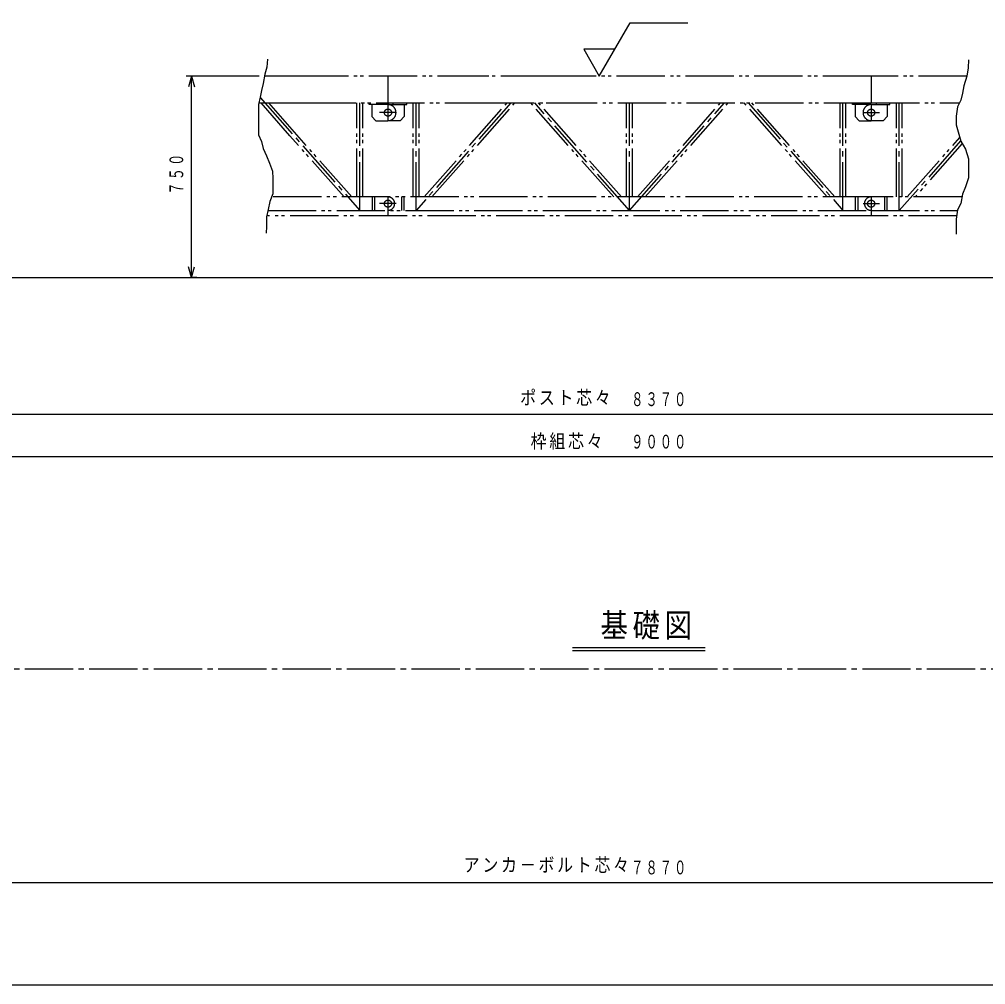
# Model space of a CAD drawing. Units: millimetres, scale not verified. Extents: x -7966 to 7694, y -5537 to 5506.
# Drawn here: x -3546 to 54, y -5537 to -1942 of the extents above; entities that cross this region are included whole.
import ezdxf

# ---------------------------------------------------------------- set-up
doc = ezdxf.new("R2010")
doc.units = ezdxf.units.MM
doc.header["$LTSCALE"] = 20
doc.linetypes.add('CHAIN2', pattern=[12, 9, -1, 1, -1])
doc.linetypes.add('DOUBLE_CHAIN2', pattern=[12.8, 9, -1, 0.6, -0.6, 0.6, -1])
doc.layers.add('0-0_1', color=1, linetype='Continuous')
doc.styles.add('ＭＳ ゴシック', font='')
doc.styles.get('ＭＳ ゴシック').set_extended_font_data('MS Gothic')

# ---------------------------------------------------------------- blocks, each defined once
blk = doc.blocks.new('D0')
at = {"layer": '0-0_1', "color": 4}
blk.add_line((11416.59, 2526.82), (3046.59, 2526.82), dxfattribs=at)
at = {"layer": '0-0_1', "color": 7, "insert": (7143.59, 2556.82), "char_height": 51.32, "attachment_point": 7, "style": 'ＭＳ ゴシック'}
blk.add_mtext('\\T1.17;\\W0.65;８３７０', dxfattribs=at)
blk = doc.blocks.new('D2')
at = {"layer": '0-0_1', "color": 4}
blk.add_line((11731.59, 2368.78), (2731.59, 2368.78), dxfattribs=at)
at = {"layer": '0-0_1', "color": 7, "insert": (7143.59, 2398.78), "char_height": 51.32, "attachment_point": 7, "style": 'ＭＳ ゴシック'}
blk.add_mtext('\\T1.17;\\W0.65;９０００', dxfattribs=at)
blk = doc.blocks.new('D4')
at = {"layer": '0-0_1', "color": 4}
for p, q in [((5757.09, 3786.66), (5485.55, 3786.66)), ((5505.55, 3786.66), (5494.84, 3746.66)), ((5505.55, 3786.66), (5516.27, 3746.66)), ((5505.55, 3036.66), (5494.84, 3076.66)), ((5505.55, 3036.66), (5516.27, 3076.66))]:
    blk.add_line(p, q, dxfattribs=at)
blk.add_lwpolyline([(5525.55, 3036.66), (5505.55, 3036.66), (5505.55, 3786.66)], dxfattribs=at)
at = {"layer": '0-0_1', "color": 7, "insert": (5475.55, 3345.66), "char_height": 51.32, "attachment_point": 7, "rotation": 90, "style": 'ＭＳ ゴシック'}
blk.add_mtext('\\T1.17;\\W0.65;７５０', dxfattribs=at)
blk = doc.blocks.new('D11')
at = {"layer": '0-0_1', "color": 4}
blk.add_line((3296.59, 782.85), (11166.59, 782.85), dxfattribs=at)
at = {"layer": '0-0_1', "color": 7, "insert": (7143.59, 812.85), "char_height": 51.32, "attachment_point": 7, "style": 'ＭＳ ゴシック'}
blk.add_mtext('\\T1.17;\\W0.65;７８７０', dxfattribs=at)

msp = doc.modelspace()

# ---------------------------------------------------------------- linework, layer by layer
at = {"layer": '0-0_1', "color": 4}
for p, q in [((-1269.75, -1955.35), (-1055.46, -1955.35)), ((-1485.71, -4281.79), (-991.33, -4281.79)), ((-1485.71, -4292.05), (-991.33, -4292.05))]:
    msp.add_line(p, q, dxfattribs=at)
at = {"layer": '0-0_1', "color": 2, "linetype": 'DOUBLE_CHAIN2'}
for p, q in [((-2172.63, -2153.34), (-2172.63, -2253.34)), ((-372.63, -2153.34), (-372.63, -2253.34)), ((-2288.48, -2603.34), (-2288.48, -2253.34)), ((-2266.78, -2603.34), (-2266.78, -2253.34)), ((-2192.63, -2259.34), (-2192.63, -2253.34)), ((-2152.63, -2259.34), (-2152.63, -2253.34)), ((-2078.48, -2603.34), (-2078.48, -2253.34)), ((-2056.78, -2603.34), (-2056.78, -2253.34)), ((-2037.94, -2603.34), (-1728.77, -2253.34)), ((-2008.98, -2603.34), (-1699.82, -2253.34)), ((-1331.27, -2603.34), (-1640.44, -2253.34)), ((-1302.32, -2603.34), (-1611.48, -2253.34)), ((-1283.48, -2603.34), (-1283.48, -2253.34)), ((-1261.78, -2603.34), (-1261.78, -2253.34)), ((-1242.94, -2603.34), (-933.77, -2253.34)), ((-1213.98, -2603.34), (-904.82, -2253.34)), ((-536.27, -2603.34), (-845.44, -2253.34)), ((-507.32, -2603.34), (-816.48, -2253.34)), ((-488.48, -2603.34), (-488.48, -2253.34)), ((-466.78, -2603.34), (-466.78, -2253.34)), ((-392.63, -2259.34), (-392.63, -2253.34)), ((-352.63, -2259.34), (-352.63, -2253.34)), ((-278.48, -2603.34), (-278.48, -2253.34)), ((-256.78, -2603.34), (-256.78, -2253.34)), ((-2127.63, -2319.34), (-2172.63, -2319.34)), ((-2112.63, -2304.34), (-2127.63, -2319.34)), ((-432.63, -2304.34), (-417.63, -2319.34)), ((-417.63, -2319.34), (-372.63, -2319.34)), ((-237.94, -2603.34), (-42.74, -2382.36)), ((-33.48, -2404.66), (-208.98, -2603.34)), ((-2231.63, -2603.34), (-2231.63, -2653.34)), ((-2222.63, -2603.34), (-2222.63, -2653.34)), ((-2122.63, -2603.34), (-2122.63, -2653.34)), ((-2113.63, -2603.34), (-2113.63, -2653.34)), ((-431.63, -2603.34), (-431.63, -2653.34)), ((-422.63, -2603.34), (-422.63, -2653.34)), ((-322.63, -2603.34), (-322.63, -2653.34)), ((-313.63, -2603.34), (-313.63, -2653.34)), ((-2172.63, -2653.34), (-2172.63, -2673.34)), ((-372.63, -2653.34), (-372.63, -2673.34)), ((-53.43, -2673.34), (-2619.66, -2673.34))]:
    msp.add_line(p, q, dxfattribs=at)
at = {"layer": '0-0_1', "color": 2, "linetype": 'CHAIN2'}
for p, q in [((-2648.62, -2233.35), (-2277.63, -2653.34)), ((-2277.63, -2653.34), (-2277.63, -2253.34)), ((-2172.63, -2259.34), (-2172.63, -2319.34)), ((-2067.63, -2653.34), (-2067.63, -2253.34)), ((-1272.63, -2653.34), (-1625.96, -2253.34)), ((-1272.63, -2653.34), (-1272.63, -2253.34)), ((-1272.63, -2653.34), (-919.29, -2253.34)), ((-830.96, -2253.34), (-477.63, -2653.34)), ((-477.63, -2653.34), (-477.63, -2253.34)), ((-372.63, -2259.34), (-372.63, -2319.34)), ((-2142.63, -2289.34), (-2204.42, -2289.34)), ((-402.63, -2289.34), (-340.83, -2289.34)), ((-2172.63, -2603.34), (-2172.63, -2653.34)), ((-372.63, -2603.34), (-372.63, -2653.34)), ((-2142.63, -2628.34), (-2204.42, -2628.34)), ((-402.63, -2628.34), (-340.83, -2628.34))]:
    msp.add_line(p, q, dxfattribs=at)
at = {"layer": '0-0_1', "color": 7}
msp.add_lwpolyline([(-7965.7, -5537.19), (7694.3, -5537.19), (7694.3, 5506.01), (-7965.7, 5506.01)], close=True, dxfattribs=at)
at = {"layer": '0-0_1', "color": 4}
msp.add_lwpolyline([(-1327.48, -2053.34), (-1442.95, -2053.34), (-1385.22, -2153.34), (-1269.75, -1955.35)], dxfattribs=at)
at = {"layer": '0-0_1', "color": 2, "linetype": 'DOUBLE_CHAIN2'}
for points in [[(-2621.73, -2090.26), (-2624.26, -2120.65), (-2631.86, -2145.98), (-2636.92, -2181.43), (-2643.25, -2206.76), (-2648.32, -2232.08), (-2654.65, -2258.67), (-2654.65, -2295.39), (-2654.65, -2321.99), (-2654.65, -2347.31), (-2654.65, -2372.64), (-2643.25, -2396.69), (-2636.92, -2423.29), (-2625.53, -2449.88), (-2614.13, -2477.74), (-2602.73, -2506.86), (-2601.47, -2534.72), (-2601.47, -2563.84), (-2601.47, -2591.7), (-2612.86, -2620.82), (-2619.19, -2649.95), (-2625.53, -2677.8), (-2625.53, -2713.26), (-2626.79, -2738.58)], [(-9.75, -2092.79), (-11.01, -2123.18), (-16.08, -2153.57), (-27.47, -2189.03), (-32.54, -2216.89), (-38.87, -2243.48), (-50.27, -2267.54), (-55.33, -2302.99), (-55.33, -2334.65), (-49, -2361.24), (-38.87, -2395.43), (-21.14, -2425.82), (-9.75, -2461.27), (-9.75, -2496.73), (-9.75, -2532.18), (-21.14, -2566.37), (-32.54, -2592.96), (-38.87, -2628.42), (-50.27, -2651.21), (-55.33, -2686.67), (-55.33, -2717.06), (-55.33, -2742.38)], [(-16.04, -2153.34), (-372.63, -2153.34), (-1572.63, -2153.34), (-1807.63, -2153.34), (-2472.63, -2153.34), (-2632.91, -2153.34)], [(-2653.38, -2253.34), (-2472.63, -2253.34), (-1807.63, -2253.34), (-1572.63, -2253.34), (-372.63, -2253.34), (-43.54, -2253.34)], [(-2336.27, -2603.34), (-2537.63, -2375.39), (-2645.44, -2253.34)], [(-2307.32, -2603.34), (-2537.63, -2342.61), (-2616.48, -2253.34)], [(-2232.63, -2259.34), (-2242.63, -2259.34), (-2242.63, -2253.34)], [(-2172.63, -2259.34), (-2232.63, -2259.34), (-2232.63, -2304.34)], [(-2172.63, -2259.34), (-2112.63, -2259.34), (-2112.63, -2304.34)], [(-2112.63, -2259.34), (-2102.63, -2259.34), (-2102.63, -2253.34)], [(-432.63, -2259.34), (-442.63, -2259.34), (-442.63, -2253.34)], [(-372.63, -2259.34), (-432.63, -2259.34), (-432.63, -2304.34)], [(-372.63, -2259.34), (-312.63, -2259.34), (-312.63, -2304.34)], [(-312.63, -2259.34), (-302.63, -2259.34), (-302.63, -2253.34)], [(-2232.63, -2304.34), (-2217.63, -2319.34), (-2172.63, -2319.34)], [(-312.63, -2304.34), (-327.63, -2319.34), (-372.63, -2319.34)], [(-34.39, -2603.34), (-372.63, -2603.34), (-2619.66, -2603.34)], [(-2619.66, -2653.34), (-372.63, -2653.34), (-50.57, -2653.34)]]:
    msp.add_lwpolyline(points, dxfattribs=at)
at = {"layer": '0-0_1', "color": 2, "linetype": 'CHAIN2'}
for points in [[(-1714.29, -2253.34), (-2067.63, -2653.34), (-2067.63, -2253.34)], [(-39.11, -2394.64), (-267.63, -2653.34), (-267.63, -2253.34)], [(-4355.75, -4360.9), (-3765.35, -4360.9), (3257.3, -4360.9)]]:
    msp.add_lwpolyline(points, dxfattribs=at)
at = {"layer": '0-0_1', "color": 2}
msp.add_lwpolyline([(-7633.45, -2903.34), (-728.41, -2903.34), (5478.52, -2903.34)], dxfattribs=at)
at = {"layer": '0-0_1', "color": 2, "linetype": 'DOUBLE_CHAIN2'}
for centre in [(-2172.63, -2289.34), (-372.63, -2289.34), (-2172.63, -2628.34), (-372.63, -2628.34)]:
    msp.add_circle(centre, 13.25, dxfattribs=at)
for centre, radius, start, end in [((-2172.63, -2289.34), 30, 270, 90), ((-372.63, -2289.34), 30, 90, 270), ((-2172.63, -2628.34), 25, 270, 90), ((-372.63, -2628.34), 25, 90, 270)]:
    msp.add_arc(centre, radius, start, end, dxfattribs=at)

# ---------------------------------------------------------------- block references
at = {"layer": '0-0_1'}
for name in ['D4', 'D2', 'D0', 'D11']:
    msp.add_blockref(name, (-8410, -5940), dxfattribs=at)

# ---------------------------------------------------------------- texts
at = {"layer": '0-0_1', "color": 7, "attachment_point": 7, "style": 'ＭＳ ゴシック'}
for s, insert, char_height in [('\\T1.17;\\W0.85;ポスト芯々', (-1680.2, -3380.57), 51.32), ('\\T1.17;\\W0.85;枠組芯々', (-1640.98, -3544.37), 51.32), ('\\T1.17;\\W0.85;基礎図', (-1380.58, -4252.14), 87.98), ('\\T1.17;\\W0.85;アンカ－ボルト芯々', (-1890.52, -5120.86), 51.32)]:
    msp.add_mtext(s, dxfattribs=dict(at, insert=insert, char_height=char_height))

doc.saveas('drawing.dxf')
